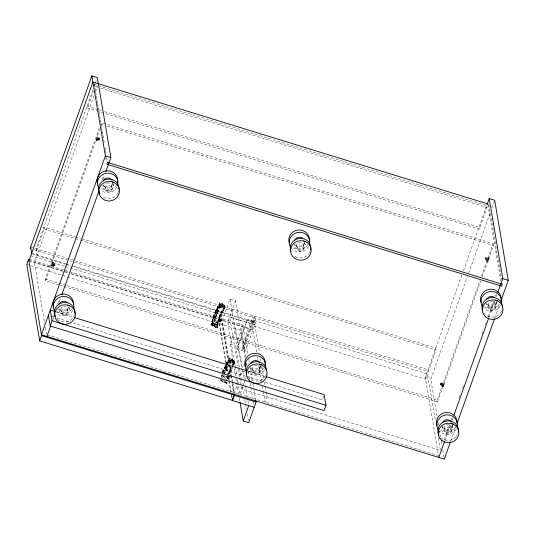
<?xml version="1.0" encoding="UTF-8"?>
<svg xmlns="http://www.w3.org/2000/svg" width="535" height="535" viewBox="0 0 535 535"><rect width="100%" height="100%" fill="white"/><g stroke="black" fill="none" stroke-linecap="round" stroke-linejoin="round"><path stroke-width="0.4" stroke-dasharray="2.67 2.01" d="M223.048 305.137L222.767 303.806L221.751 303.867L220.741 306.695L220.922 307.792C225.075 310.929 226.492 306.996 223.028 305.572L222.794 304.81L221.336 305.017M232.21 359.868L231.976 359.105L231.12 359.266L230.11 362.088L230.291 363.185C235.072 367.01 235.601 361.078 232.21 359.868L232.397 360.964L233.728 361.734L234.377 363.011M232.397 360.964L232.163 360.202L230.705 360.409M219.343 321.722C217.905 321.415 222.587 321.04 219.805 323.3L214.06 321.528L213.839 320.251L217.591 310.494L220.52 304.482L224.392 306.709L220.848 304.749L217.939 310.728L214.201 320.445L214.388 321.542L219.805 323.3M229.174 378.7L223.757 376.941L223.57 375.837L228.953 377.416L223.209 375.644L223.429 376.921L229.174 378.7L229.923 377.148M212.997 317.068L213.686 314.928L214.288 315.102C213.86 317.87 212.549 317.462 213.759 314.941M218.059 307.197C215.384 313.523 218.2 303.753 217.745 307.872C216.628 313.537 219.517 302.837 217.096 309.411L217.377 309.498M217.738 306.889L216.795 309.317L217.992 306.963M222.513 371.658L223.128 370.334L222.607 372.213M226.606 363.138L227.014 362.262L226.94 363.212M213.472 317.215L214.288 315.102M222.841 372.607L223.657 370.501L223.088 372.36M52.671 262.538L51.567 265.621L52.978 266.055A1.719 1.632 -9.6 0 0 54.082 262.973L52.671 262.538L51.781 266.062L51.139 265.367L52.952 265.928A1.719 1.632 -9.6 0 0 54.055 262.839L52.243 262.284L51.3 265.995M96.795 139.735L97.33 138.251L97.176 139.742L97.544 138.331L97.062 139.923M443.568 384.625L442.833 386.056M488.241 259.08L488.08 259.816M227.107 362.282L227.114 363.265L227.428 362.596L227.515 363.111M488.054 259.756L487.913 260.632L488.422 259.007L487.893 260.545M218.146 307.719L217.096 309.411M92.869 90.054L36.139 248.681L37.182 254.874M94.528 85.413L95.09 83.848M95.37 83.059L96.494 79.922M36.447 250.5L44.164 228.913L43.857 227.101L74.987 236.711M98.56 111.507L87.386 108.057L93.451 91.097M94.173 95.531L34.427 262.578L44.699 323.3M95.578 91.605L97.537 86.108M63.19 286.205L45.629 280.781L45.321 278.969L99.537 127.363M45.629 280.781L99.563 129.965M96.447 140.137L97.544 137.054L98.955 137.488A1.719 1.632 -9.6 0 1 97.851 140.571C97.049 139.441 95.966 141.213 96.019 139.882L97.831 140.438A1.719 1.632 -9.6 0 0 98.935 137.355L97.123 136.799L96.581 140.638L97.544 137.054M51.928 265.34L52.45 263.735M53.166 265.313L53.6 263.775A0.856 0.809 -9.6 0 0 53.065 265.266L53.159 265.246M98.233 139.822L98.774 138.304L98.36 139.909A0.856 0.809 -9.6 0 0 98.895 138.418L98.788 138.371M52.865 317.135L53.426 315.556M57.653 303.753L59.338 299.032M101.837 180.195L103.529 175.473M52.811 319.957L54.216 316.038M59.265 301.921L60.662 297.995M103.268 178.864L104.7 174.858M212.876 324.725L212.662 323.441L217.752 325.012L217.972 326.296L212.876 324.725L213.204 323.815L212.569 319.535L216.354 309.999L220.046 302.843L224.486 305.298L219.724 302.583L215.518 310.862L212.194 319.469L212.85 323.862L212.549 324.705L217.752 326.31L217.571 328.082L211.873 325.574L210.93 324.524L211.392 323.267L214.04 323.16L217.357 323.989L217.712 326.43L218.073 326.37L218.527 324.966L217.484 324.09L221.604 312.567L222.948 311.611L224.7 306.582M211.211 325.006L211.392 323.267M210.93 324.524L211.934 323.066M213.204 323.815L212.783 320.813L216.575 311.276L220.26 304.121L220.046 302.843M212.549 324.705L212.602 322.404L212.85 323.862M211.873 325.574L212.201 324.665L211.532 324.09M211.606 323.976L212.509 323.942L212.99 322.531M214.06 321.528L217.805 311.778L220.741 305.766L220.52 304.482M214.388 321.542L218.12 311.825L221.035 305.846L220.848 304.749M212.89 326.203L213.218 325.293L212.201 324.665M212.509 323.942L213.712 324.07L214.04 323.16M220.922 307.792L221.931 304.963L221.751 303.867M214.181 326.845L214.508 325.929L213.218 325.293M213.712 324.07L215.137 324.357L215.465 323.448M217.25 322.719L221.37 311.196L222.7 310.146L221.383 311.29L217.25 322.719L218.293 323.595L217.752 325.012M215.659 327.453L215.986 326.537L214.508 325.929M215.137 324.357L216.688 324.785L217.016 323.876M219.845 315.897L220.186 316.004L219.845 315.897C219.317 313.724 222.741 315.777 220.226 314.834M217.571 328.082L217.036 324.905L217.357 323.989M220.266 320.418L218.594 320.452L220.173 315.911M224.372 306.615L222.593 311.731L221.356 312.607C220.066 314.259 222.754 313.356 221.256 315.148M222.72 310.233L224.466 305.204M218.795 321.642L219.056 320.793M220.373 317.101L220.025 316.994L220.373 317.101L219.303 320.779M221.457 316.339L220.407 315.931L221.457 316.339L221.891 315.122L221.202 314.914L221.557 313.798L222.781 312.828L224.58 307.806L221.035 305.846M217.23 327.988L217.899 327.173M219.357 321.816L219.484 321.328M221.443 316.252L221.878 315.035L221.202 314.914M224.58 307.806L222.781 312.828M225.837 363.278L219.156 323.782L221.029 318.546L69.343 271.706M226.245 363.011L219.611 323.775L221.483 318.532L243.077 325.2L248.053 354.625M245.211 358.002L235.52 300.703L230.037 299.011L222.319 320.592L229.796 364.796M235.52 300.703L227.803 322.284L235.139 365.672M233.808 365.418L230.21 344.165L235.728 328.751L242.362 367.986M220.58 380.398L220.901 379.489L223.877 381.328L227.268 382.565L226.94 383.475L222.259 381.595L220.3 379.924M222.66 374.794L222.152 376.205L221.938 374.928L222.359 377.924M221.243 380.973L221.57 380.057M223.724 374.212L226.96 365.886M221.918 380.104L222.219 379.261M224.085 374.413L227.308 366.121M223.429 376.921L223.938 375.496M223.757 376.941L224.265 375.51M222.259 381.595L222.587 380.686M239.285 367.11L235.688 345.857L243.077 325.2M223.55 382.237L223.877 381.328M230.291 363.185L231.301 360.363L231.12 359.266M253.871 320.9L247.544 319.321L237.072 348.613L237.165 349.141L245.217 351.629L255.697 322.337L254.647 316.152L244.174 345.443L245.217 351.629M230.739 366.589L226.619 378.111L227.663 378.994M225.028 382.846L225.355 381.936M228.659 373.905L229.575 370.133L230.625 370.548L229.575 370.133M237.165 349.141L247.544 319.321M230.371 369.117L231.06 369.331L230.371 369.117L230.725 368L231.949 367.03M226.853 379.482L230.973 367.96L232.317 367.003M229.308 373.845L229.776 371.323M232.07 365.539L233.835 360.603L229.094 357.975L225.937 364.181M228.425 376.185L228.151 376.941L229.495 376.821M229.294 373.751L229.415 372.48M230.558 370.213L230.926 369.19L232.15 368.22L230.939 369.284L230.572 370.307L231.26 370.521L230.572 370.307M228.164 377.035L228.438 376.272M230.625 370.548L231.046 369.237M232.203 366.455L233.741 362.008L229.889 359.881L227.328 365.137M232.845 365.398L234.069 361.974L229.629 359.52L229.415 358.236L233.835 360.603M233.073 364.883L234.083 362.061L229.341 359.44L229.094 357.975M226.599 383.381L226.927 382.471M229.796 371.417L230.826 371.731L231.247 370.427M232.163 368.314L233.949 363.198L230.404 361.239L230.217 360.142L228.398 363.88M253.904 320.773L243.398 350.184L242.562 344.941L253.035 315.657M241.907 350.104L252.38 320.813M256.68 352.177L252.199 325.675L254.071 320.432L427.458 373.965L435.383 420.798M241.807 368.595L242.221 371.049L234.504 392.63L232.705 381.99M242.743 386.611L239.981 394.322L238.182 383.682M243.017 385.842L244.669 381.221M244.943 380.445L246.046 377.362M323.668 396.154L322.331 399.899L262.431 381.401M438.82 457.432L425.278 377.396L462.026 274.649M463.43 270.73L486.71 205.627L487.004 207.473L479.286 229.06L99.363 111.748M427.458 373.965L425.586 379.208L252.199 325.675M34.093 249.765L428.341 371.504L436.065 349.917L435.757 348.104L81.373 238.684M500.854 281.249L488.147 206.109L488.589 204.878M436.975 415.842L430.762 379.088L467.222 277.123M468.627 273.204L490.227 212.81M491.906 208.102L494.714 200.264M441.87 383.662A0.856 0.809 -9.6 0 0 441.335 385.146L441.984 383.675M441.642 385.26L442.284 383.789A0.856 0.809 -9.6 0 1 441.756 385.274L441.629 385.193M63.986 286.452L437.523 401.785L437.222 399.973L479.922 280.574M481.607 275.859L493.123 243.652L106.017 124.127M442.659 386.377L443.762 383.294L442.351 382.859A1.719 1.632 -9.6 0 0 441.248 385.942L442.659 386.377C443.522 388.096 444.498 384.23 444.144 383.287L442.331 382.726A1.719 1.632 -9.6 0 0 441.228 385.809L443.04 386.37L443.194 386.999M487.539 260.893L488.642 257.81L487.231 257.375A1.719 1.632 -9.6 0 0 486.128 260.458L487.539 260.893C488.401 262.611 489.378 258.746 489.017 257.803L487.204 257.241A1.719 1.632 -9.6 0 0 486.101 260.324L487.92 260.886L488.074 261.515M437.523 401.785L480.791 280.815M482.195 276.889L493.43 245.465L493.123 243.652M444.117 439.937L449.728 424.255M451.132 420.329L452.256 417.193M459.264 397.592L460.107 395.238M462.628 388.183L463.47 385.829M481.981 334.074L482.824 331.72M485.345 324.665L486.188 322.311M488.147 316.82L493.758 301.138M495.443 296.43L496.279 294.083M444.705 440.967L450.597 424.489M452.001 420.577L452.844 418.216M489.017 317.068L494.915 300.57M496.306 296.678L496.881 295.079M450.751 441.087L455.8 426.97M494.788 317.95L499.556 304.616M52.477 263.822L52.142 265.427L52.664 263.822M220.942 379.763L221.069 380.519L222.607 381.615L226.914 383.341M215.083 312.52L216.287 310.554L215.565 313.363L215.083 312.52L215.565 313.363M215.204 313.249L215.973 310.454M222.018 377.79L221.564 374.861L222.393 372.708M222.674 371.992L225.589 364.877M224.453 367.913L225.656 365.947L224.934 368.755L224.453 367.913L224.934 368.755M224.573 368.642L225.342 365.846M216.735 313.028L217.564 310.949L217.912 311.056L217.203 313.864L216.735 313.028L217.203 313.864M216.856 313.757L217.912 311.056M226.104 368.421L226.934 366.341L227.281 366.448L226.572 369.257L226.104 368.421L226.572 369.257M226.225 369.157L226.934 366.341M215.438 312.627L216.287 310.554M222.7 372.801L225.723 365.392M224.807 368.02L225.656 365.947M223.523 372.601L225.944 366.676M219.604 322.11L220.313 320.686L219.604 322.11L214.201 320.445M229.889 359.881L230.11 361.158L224.707 373.35L224.486 372.072M230.404 361.239L225.034 373.363L224.847 372.266M219.724 302.583L219.972 304.047L215.765 312.32L212.442 320.933L212.194 319.469M226.185 365.646L221.811 376.326L221.564 374.861M226.532 364.957L229.341 359.44M226.098 364.676L229.415 358.236M226.679 365.244L229.629 359.52M228.953 377.416L229.682 376.078M228.973 377.509L229.696 376.172M226.7 363.165L227.362 362.362M227.007 363.265L227.428 362.596M231.963 367.124L230.725 368M487.673 261.388L488.642 257.81M442.793 386.879L443.762 383.294M220.741 306.695L224.058 307.699L224.867 307.023L224.045 305.144L224.232 306.241M230.11 362.088C230.899 362.376 234.49 364.215 234.19 361.914M224.245 308.795L224.098 307.685M219.497 321.421L220.554 321.756M217.464 324.972L217.839 324.999M219.925 320.238L219.283 320.137M486.215 259.662A0.856 0.809 -9.6 0 1 486.75 258.171L487.151 258.238M486.75 258.171L486.308 259.642M53.587 263.708L54.015 263.902A0.856 0.809 -9.6 0 1 53.48 265.393L53.052 265.2M232.096 360.189L231.916 359.092M217.544 327.948L213.238 326.223L211.452 324.685L212.89 324.15L217.056 325.039M224.834 378.84L226.385 379.268M94.147 84.456L488.147 206.109M97.504 87.212L95.11 86.469L94.802 84.657M100.694 88.195L487.004 207.473M98.253 109.688L87.078 106.238L87.386 108.057M99.055 109.936L101.449 110.678M104.639 111.661L478.979 227.241L479.286 229.06M105.214 123.879L101.222 122.649L101.53 124.461L103.924 125.203M107.12 126.186L493.43 245.465M96.173 140.511L96.581 140.638M75.783 236.958L80.571 238.436M44.164 228.913L80.083 240.008M80.879 240.255L436.065 349.917M30.662 246.989L428.04 369.685L428.341 371.504M31.705 253.182L65.183 263.521M65.986 263.762L70.767 265.24M73.95 266.223L255.697 322.337M32.568 254.145L65.25 264.236M66.046 264.484L70.827 265.962M71.63 266.209L254.961 322.812M218.033 311.785L217.564 310.949M254.814 324.805L229.675 317.048L237.981 366.161M425.278 377.396L430.762 379.088M30.515 255.73L64.788 266.316M65.584 266.557L254.499 324.892M29.425 259.381L68.54 271.459M28.863 260.358L67.918 272.415M71.108 273.398L252.848 329.513M28.95 260.893L68.012 272.95M71.195 273.933L252.941 330.048M213.839 320.251L219.584 322.023M219.611 323.775L241.205 330.443L245.625 356.598M26.75 264.377L66.668 276.702M67.463 276.949L219.156 323.782M212.301 323.24L217.504 324.852M45.321 278.969L66.072 285.376M66.868 285.623L437.222 399.973M242.562 344.941L244.174 345.443M230.21 344.165L235.688 345.857M55.854 311.798L73.422 317.222M248.334 371.23L265.106 376.406M242.221 371.049L245.351 372.012M227.061 367.077L227.402 367.177M50.785 316.051L53.975 317.041M57.171 318.024L69.155 321.729M73.148 322.959L245.659 376.225M246.454 376.473L261.628 381.154M223.128 370.334L223.657 370.501M223.403 380.559L227.121 381.709L227.268 382.565M47.408 334.863L437.717 455.372M216.688 324.785L217.036 324.905M215.986 326.537L217.558 327.079M486.201 259.595L486.629 259.789A0.856 0.809 -9.6 0 0 487.164 258.305L486.509 259.702M219.972 304.047L224.713 306.669M220.741 305.766L224.593 307.892M230.11 361.158L233.949 363.198M51.701 266.122L51.567 265.621M220.253 320.325L220.313 320.686M488.809 204.256L501.516 279.397M496.513 301.707L496.928 304.134M495.122 304.268A3.344 3.17 -9.6 0 1 490.294 307.384A3.344 3.17 -9.6 0 1 489.94 301.9A3.344 3.17 -9.6 0 1 495.122 304.268L495.597 307.043A3.344 3.17 -9.6 0 1 490.762 310.16A3.344 3.17 -9.6 0 1 490.414 304.676A3.344 3.17 -9.6 0 1 495.591 307.043M488.448 304.769L488.916 307.545M486.375 303.285L486.649 304.903M452.409 425.031L452.817 427.465M451.012 427.599A3.344 3.17 -9.6 0 1 446.19 430.715A3.344 3.17 -9.6 0 1 445.836 425.231A3.344 3.17 -9.6 0 1 451.012 427.599L451.493 430.374A3.344 3.17 -9.6 0 1 446.658 433.49A3.344 3.17 -9.6 0 1 446.304 428A3.344 3.17 -9.6 0 1 451.486 430.374M444.338 428.1L444.806 430.869M442.264 426.609L442.539 428.234M438.078 422.376L438.633 425.639M439.462 430.541L440.566 437.075M441.255 441.154L442.084 446.056M442.779 450.142L444.157 458.308M438.299 438.051L440.385 450.376L241.86 389.079L240.061 378.439M304.756 242.495L305.164 244.93M303.358 245.063A3.344 3.17 -9.6 0 1 298.537 248.18A3.344 3.17 -9.6 0 1 298.182 242.696A3.344 3.17 -9.6 0 1 303.358 245.063L303.84 247.839A3.344 3.17 -9.6 0 1 299.005 250.955A3.344 3.17 -9.6 0 1 298.65 245.465A3.344 3.17 -9.6 0 1 303.833 247.839M296.684 245.558L297.152 248.334M294.611 244.074L294.885 245.699M254.071 320.432L259.662 353.481M260.491 358.39L260.906 360.844M261.876 366.569L263.949 378.84M264.504 382.117L265.059 385.387M265.2 386.203L266.029 391.112M266.169 391.934L266.998 396.843L265.119 402.086L263.32 391.446M260.652 365.826L261.06 368.254M257.509 357.086L257.923 359.54M258.893 365.265L261.521 380.813M262.357 385.722L263.187 390.63M259.254 368.388A3.344 3.17 -9.6 0 1 254.433 371.504A3.344 3.17 -9.6 0 1 254.078 366.02A3.344 3.17 -9.6 0 1 259.254 368.388L259.729 371.163A3.344 3.17 -9.6 0 1 254.901 374.279A3.344 3.17 -9.6 0 1 254.546 368.796A3.344 3.17 -9.6 0 1 259.722 371.163M252.58 368.889L253.048 371.664M248.748 358.711L249.437 362.797M250.266 367.705L252.48 380.786M253.035 384.05L255.656 399.585M246.735 363.138L247.01 364.77M248.113 371.31L249.363 378.666M250.193 383.575L250.741 386.845M250.882 387.661L252.68 398.287M253.229 401.558L253.924 405.644M246.18 363.733L246.595 366.187M242.917 371.257L245.264 385.153M245.404 385.969L247.337 397.411M247.892 400.682L248.447 403.952M230.037 299.011L241.666 367.772M239.426 367.926L241.084 377.737M241.218 378.553L242.047 383.455M242.602 386.725L244.12 395.719M244.816 399.805L245.371 403.076M245.505 403.892L246.334 408.8M247.163 413.702L248.273 420.242M238.536 369.438L239.921 377.623M235.273 366.488L236.938 376.312M237.493 379.589L238.048 382.859M224.82 306.522L225.008 307.618M224.647 306.08L225.048 308.18M234.016 361.473L234.417 363.573M224.346 305.538L224.546 306.762M224.626 307.444L224.814 308.541M233.715 360.938L233.915 362.162M233.996 362.837L234.183 363.934M233.414 360.536L233.601 361.633M233.467 363.084L233.648 364.181M223.964 307.692L224.152 308.789M234.357 368.689L238.784 394.843M239.339 398.114L240.028 402.2M232.223 359.346L232.417 360.53M223.028 305.572L222.854 303.954M222.547 303.699L222.727 304.796M222.948 311.611L221.356 312.607M229.936 365.619L232.564 381.167M221.483 318.532L229.227 364.308M229.368 365.124L231.026 374.935M231.16 375.751L234.069 392.917M221.029 318.546L230.491 374.493M230.632 375.316L231.468 380.251M232.023 383.541L233.695 393.412M219.156 320.625L218.594 320.452M226.385 363.827L228.044 373.637M228.599 376.907L229.147 380.178M229.288 380.994L231.087 391.62M231.642 394.89L232.056 397.338M225.971 364.101L228.619 379.73M228.753 380.552L230.705 392.075M231.26 395.365L231.675 397.833M226.673 381.89L226.94 383.475M215.478 316.874L215.665 317.971M215.117 316.68L215.337 317.957M213.331 317.409L213.545 318.693M212.569 319.535L212.783 320.813M112.999 183.291L113.407 185.719M111.608 185.852L112.076 188.628A3.344 3.17 -9.6 0 1 107.247 191.744A3.344 3.17 -9.6 0 1 106.893 186.26A3.344 3.17 -9.6 0 1 112.069 188.628M94.287 83.995L94.842 87.258M94.976 88.074L95.531 91.345M95.671 92.16L96.22 95.431M96.36 96.246L97.464 102.78M97.604 103.596L98.152 106.86M98.293 107.675L98.848 110.946M98.982 111.761L99.537 115.032M99.677 115.848L100.226 119.111M100.366 119.927L101.469 126.461M101.61 127.276L102.158 130.547M102.299 131.363L102.854 134.633M102.987 135.449L103.543 138.712M103.683 139.528L104.231 142.798M105.061 147.7L105.475 150.148M105.616 150.964L106.03 153.418M106.719 157.497L107.408 161.583M105.642 156.895L106.472 161.797M98.032 139.755L98.473 138.291A0.856 0.809 -9.6 0 0 97.945 139.775M104.927 186.354L105.395 189.129M102.854 184.869L103.128 186.488M68.888 306.615L69.303 309.049M67.504 309.183L67.972 311.952A3.344 3.17 -9.6 0 1 63.143 315.075A3.344 3.17 -9.6 0 1 62.789 309.584A3.344 3.17 -9.6 0 1 67.965 311.959M60.823 309.678L61.291 312.453M58.75 308.193L59.024 309.818M45.395 327.407L46.505 333.967M52.47 263.775L52.122 265.333M304.315 242.549A5.149 4.882 -9.6 0 1 301.011 250.092A5.149 4.882 -9.6 0 1 294.992 244.428M304.515 242.957A5.149 4.882 -9.6 0 1 295.193 244.836M308.688 246.254A10.292 9.764 -9.6 0 1 291.715 248.608M307.979 244.488A10.292 9.764 -9.6 0 1 292.277 247.177M310.567 249.852A10.292 9.764 -9.6 0 1 309.986 251.691M309.705 252.273A10.292 9.764 -9.6 0 1 293.688 255.516M260.211 365.873A5.149 4.882 -9.6 0 1 256.9 373.423A5.149 4.882 -9.6 0 1 250.882 367.752M260.411 366.281A5.149 4.882 -9.6 0 1 251.082 368.16M264.584 369.585A10.292 9.764 -9.6 0 1 247.611 371.932M266.463 373.183A10.292 9.764 -9.6 0 1 265.875 375.015M265.601 375.597A10.292 9.764 -9.6 0 1 248.628 377.951M263.521 368.368A10.292 9.764 -9.6 0 1 248.166 370.501M496.072 301.753A5.149 4.882 -9.6 0 1 492.768 309.304A5.149 4.882 -9.6 0 1 486.75 303.633M496.273 302.161A5.149 4.882 -9.6 0 1 486.95 304.04M500.446 305.465A10.292 9.764 -9.6 0 1 483.479 307.812M502.332 309.063A10.292 9.764 -9.6 0 1 501.977 310.293M501.469 311.477A10.292 9.764 -9.6 0 1 484.068 313.336M499.382 304.248A10.292 9.764 -9.6 0 1 484.035 306.381M107.194 183.117A3.344 3.17 -9.6 0 1 111.588 186.394A3.344 3.17 -9.6 0 1 106.539 188.848A3.344 3.17 -9.6 0 1 106.411 183.492M112.557 183.338A5.149 4.882 -9.6 0 1 109.247 190.881A5.149 4.882 -9.6 0 1 103.228 185.217M112.758 183.746A5.149 4.882 -9.6 0 1 103.429 185.625M116.931 187.049A10.292 9.764 -9.6 0 1 100.908 190.293M116.222 185.284A10.292 9.764 -9.6 0 1 101.035 188.367M118.81 190.647A10.292 9.764 -9.6 0 1 118.222 192.48M117.947 193.061A10.292 9.764 -9.6 0 1 101.924 196.312M69.035 307.806A5.149 4.882 -9.6 0 1 64.474 314.306A5.149 4.882 -9.6 0 1 59.124 308.548M68.647 307.077A5.149 4.882 -9.6 0 1 59.325 308.956M74.552 314.593A10.292 9.764 -9.6 0 1 58.335 320.037M57.82 319.636A10.292 9.764 -9.6 0 1 56.87 318.74M72.827 310.374A10.292 9.764 -9.6 0 1 56.804 313.624M71.757 309.156A10.292 9.764 -9.6 0 1 56.924 311.691M451.968 425.084A5.149 4.882 -9.6 0 1 448.002 432.721A5.149 4.882 -9.6 0 1 443.074 425.753M452.169 425.492A5.149 4.882 -9.6 0 1 442.846 427.371M456.342 428.789A10.292 9.764 -9.6 0 1 439.369 431.143M455.278 427.572A10.292 9.764 -9.6 0 1 439.93 429.712M458.221 432.394A10.292 9.764 -9.6 0 1 457.873 433.624M457.358 434.808A10.292 9.764 -9.6 0 1 456.295 436.446M455.873 436.941A10.292 9.764 -9.6 0 1 441.342 438.051M97.35 138.384L96.822 139.876L97.35 138.384M442.826 385.775C443.689 386.33 443.321 382.966 442.826 385.775M53.901 263.788L53.366 265.373L53.908 263.855M98.681 138.257L98.46 138.224A0.856 0.809 -9.6 0 0 97.932 139.709L98.346 139.842A0.856 0.809 -9.6 0 0 98.881 138.351L98.681 138.257M442.077 383.628L441.856 383.595A0.856 0.809 -9.6 0 0 441.328 385.08L441.743 385.207A0.856 0.809 -9.6 0 0 442.278 383.722L442.077 383.628M62.669 312.3A3.344 3.17 -9.6 0 0 67.497 309.183A3.344 3.17 -9.6 0 0 62.321 306.816A3.344 3.17 -9.6 0 0 62.669 312.3"/><path stroke-width="0.8" d="M30.107 248.534L91.859 75.876L97.337 77.568L110.872 157.604L105.803 171.782M28.95 260.893L92.903 82.062L98.38 83.754M91.859 75.876L105.395 155.912L41.442 334.736L444.297 459.124L450.47 441.87M39.69 340.895L41.569 335.652L28.622 259.134L26.75 264.377L39.69 340.895L232.096 400.3L233.969 395.057L41.569 335.652M265.902 376.653L324.203 394.656L326.009 405.329L324.136 410.572L50.19 325.989L52.069 320.746L50.263 310.073L55.051 311.551M46.919 336.428L50.651 325.989M61.786 294.859L99.095 190.547M254.199 407.275L232.605 400.608L234.484 395.372L234.203 393.733M255.797 400.401L256.071 402.039L248.688 422.697L243.204 421.005L248.721 405.583M486.99 204.845L489.231 198.572L494.714 200.264L508.25 280.3L500.954 300.69M438.82 457.432L444.424 441.749M453.961 415.086L488.749 317.823M497.71 292.759L502.773 278.608L489.231 198.572M457.198 423.045L494.507 318.733M111.848 181.833L113.694 182.402L111.146 181.612A10.259 9.73 -9.6 0 0 100.567 185.892A10.259 9.73 -9.6 0 0 100.533 196.753M303.612 241.038L305.452 241.606A10.292 9.764 -9.6 0 1 309.471 255.723A10.292 9.764 -9.6 0 1 294.103 257.823L292.324 255.937A10.259 9.73 -9.6 0 1 292.324 245.097A10.259 9.73 -9.6 0 1 302.904 240.837L305.452 241.606M495.37 300.249L497.209 300.817L494.668 300.035A10.259 9.73 -9.6 0 0 484.088 304.308A10.259 9.73 -9.6 0 0 484.055 315.168L485.854 317.041M67.744 305.157L69.583 305.726L67.042 304.943A10.259 9.73 -9.6 0 0 56.463 309.217A10.259 9.73 -9.6 0 0 56.429 320.077L58.228 321.95A10.292 9.764 -9.6 0 0 73.603 319.843A10.292 9.764 -9.6 0 0 69.61 305.686M259.502 364.368L261.347 364.937L258.8 364.148A10.259 9.73 -9.6 0 0 248.22 368.428A10.259 9.73 -9.6 0 0 248.186 379.288L249.985 381.161M451.266 423.58L453.105 424.148L450.557 423.359M97.999 83.594L488.014 204.016M105.395 155.912L110.872 157.604M502.773 278.608L508.25 280.3M74.225 317.469L246.735 370.735M52.069 320.746L326.009 405.329M234.484 395.372L256.071 402.039M441.749 440.365L439.977 438.473M100.56 196.733L102.332 198.625A10.292 9.764 -9.6 0 0 117.707 196.519A10.292 9.764 -9.6 0 0 113.714 182.355M240.028 402.2L243.204 421.005M232.33 398.976L232.605 400.608M48.391 315.316L50.19 325.989M30.662 246.989L31.705 253.182M294.872 239.974A5.149 4.882 -9.6 0 1 302.884 238.356M290.906 247.598A10.292 9.764 -9.6 0 1 297.513 232.511A10.292 9.764 -9.6 0 1 309.551 243.84M289.335 242.997A10.292 9.764 -9.6 0 1 297.788 230.07A10.292 9.764 -9.6 0 1 309.337 240.248M290.746 251.343A10.292 9.764 -9.6 0 1 299.867 238.342A10.292 9.764 -9.6 0 1 310.567 249.852M250.768 363.305A5.149 4.882 -9.6 0 1 259.662 362.63M246.448 370.394A10.292 9.764 -9.6 0 1 253.737 355.775A10.292 9.764 -9.6 0 1 265.447 367.164M245.231 366.328A10.292 9.764 -9.6 0 1 254.352 353.321A10.292 9.764 -9.6 0 1 265.052 364.837M261.368 364.89A10.292 9.764 -9.6 0 1 265.36 379.054A10.292 9.764 -9.6 0 1 249.999 381.147M246.642 374.667A10.292 9.764 -9.6 0 1 254.433 361.847A10.292 9.764 -9.6 0 1 266.651 370.648M486.636 299.185A5.149 4.882 -9.6 0 1 494.641 297.56M482.309 306.274A10.292 9.764 -9.6 0 1 489.605 291.655A10.292 9.764 -9.6 0 1 501.315 303.044M481.092 302.208A10.292 9.764 -9.6 0 1 489.545 289.274A10.292 9.764 -9.6 0 1 501.094 299.453M497.236 300.77A10.292 9.764 -9.6 0 1 501.228 314.934A10.292 9.764 -9.6 0 1 485.86 317.028M482.503 310.547A10.292 9.764 -9.6 0 1 490.963 297.62A10.292 9.764 -9.6 0 1 502.505 307.799M103.115 180.77A5.149 4.882 -9.6 0 1 112.009 180.094M98.794 187.852A10.292 9.764 -9.6 0 1 106.084 173.24A10.292 9.764 -9.6 0 1 117.794 184.628M97.577 183.793A10.292 9.764 -9.6 0 1 106.692 170.785A10.292 9.764 -9.6 0 1 117.399 182.301M99.811 193.871A10.292 9.764 -9.6 0 1 106.445 179.386A10.292 9.764 -9.6 0 1 118.991 189.383M59.01 304.094A5.149 4.882 -9.6 0 1 67.022 302.476M54.69 311.183A10.292 9.764 -9.6 0 1 61.98 296.564A10.292 9.764 -9.6 0 1 73.69 307.959M53.473 307.117A10.292 9.764 -9.6 0 1 61.926 294.183A10.292 9.764 -9.6 0 1 73.476 304.368M55.386 316.633A10.292 9.764 -9.6 0 1 63.003 302.583A10.292 9.764 -9.6 0 1 74.813 313.349M442.525 422.516A5.149 4.882 -9.6 0 1 451.42 421.841M438.56 430.133A10.292 9.764 -9.6 0 1 445.167 415.046A10.292 9.764 -9.6 0 1 457.204 426.375M436.988 425.532A10.292 9.764 -9.6 0 1 445.441 412.605A10.292 9.764 -9.6 0 1 456.99 422.784M453.132 424.101A10.292 9.764 -9.6 0 1 457.124 438.265A10.292 9.764 -9.6 0 1 441.756 440.358M438.907 435.049A10.292 9.764 -9.6 0 1 446.524 420.998A10.292 9.764 -9.6 0 1 458.334 431.765M439.951 438.493A10.259 9.73 -9.6 0 1 439.977 427.632A10.259 9.73 -9.6 0 1 450.557 423.372M107.548 162.399L106.886 164.252L501.683 286.145L502.345 284.299L107.548 162.399"/></g></svg>
